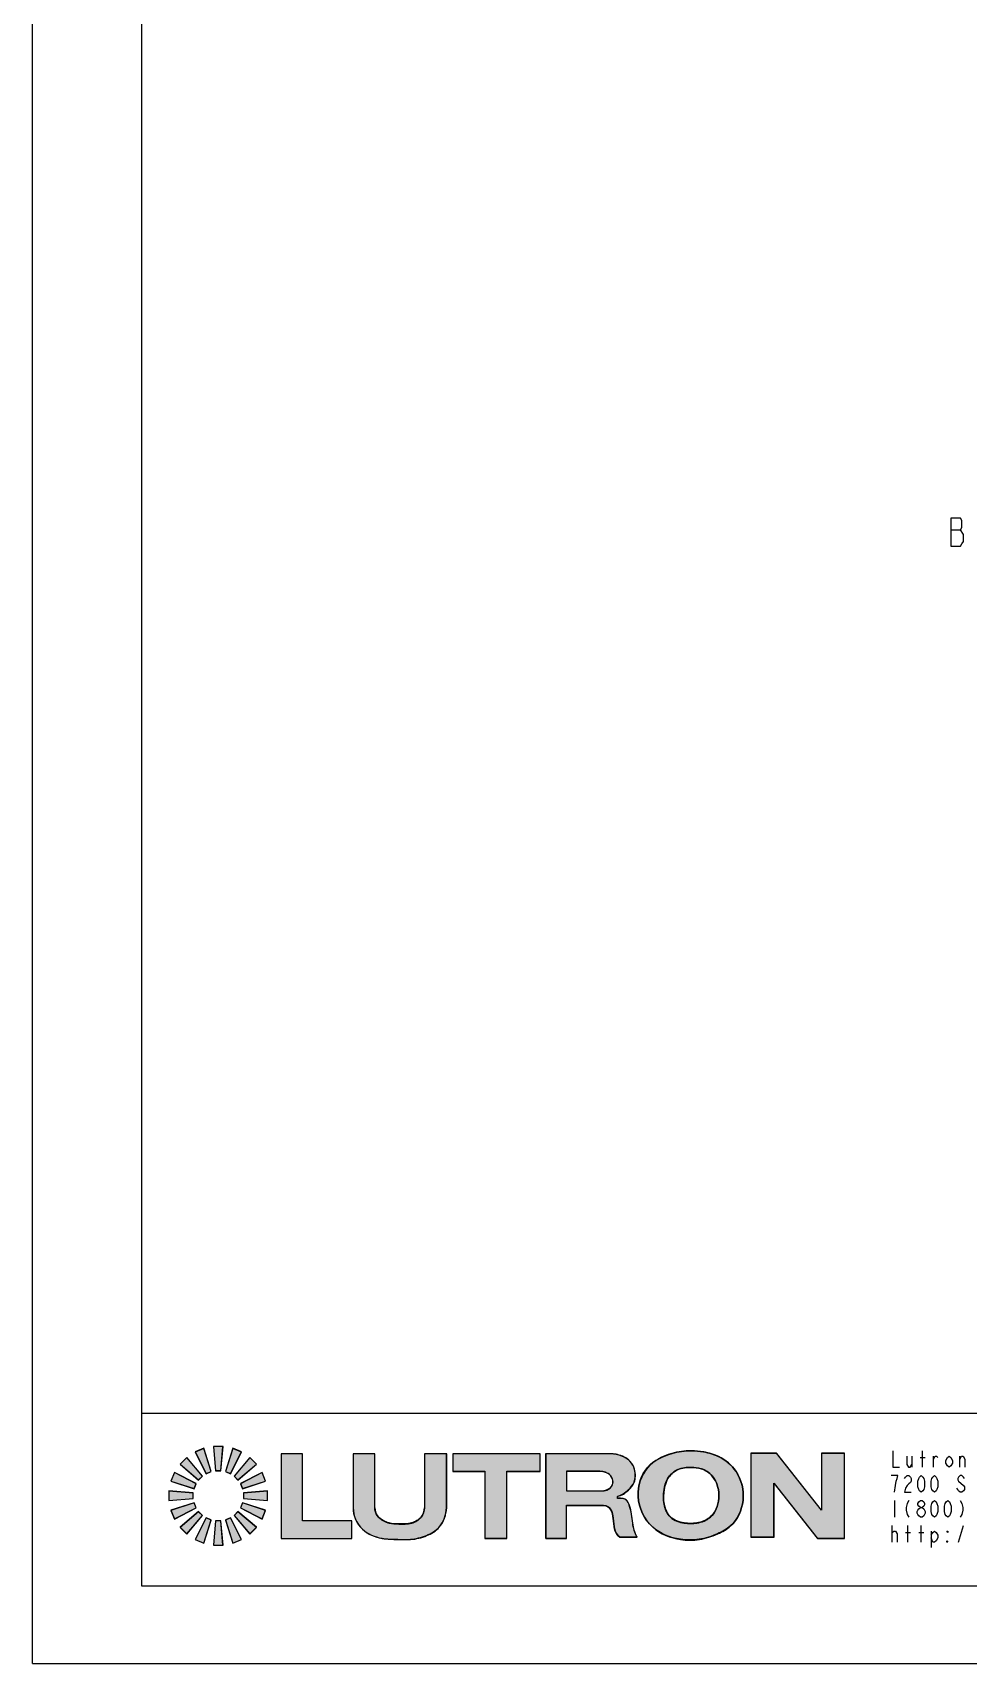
# Model space of a CAD drawing. Header units: inches. Extents: x 0 to 22, y 0 to 17.
# Drawn here: x 0 to 5.38, y 0 to 9.37 of the extents above; entities that cross this region are included whole.
import ezdxf

# ---------------------------------------------------------------- set-up
doc = ezdxf.new("R2010")
doc.units = ezdxf.units.IN
doc.header["$LTSCALE"] = 1.21
doc.header["$MEASUREMENT"] = 0
doc.layers.get('0').update_dxf_attribs({"linetype": 'CONTINUOUS'})

msp = doc.modelspace()

# ---------------------------------------------------------------- hatches: boundary and pattern name
h = msp.add_hatch(color=7)
h.paths.add_polyline_path([(0.954, 1.054), (0.9759, 1.0759), (0.8856, 1.1826), (0.8473, 1.1443)])
h.paths.add_polyline_path([(1.1797, 0.8722), (1.1578, 0.8503), (1.2481, 0.7435), (1.2864, 0.7818)])
h.paths.add_polyline_path([(0.8856, 0.7435), (0.9759, 0.8503), (0.954, 0.8722), (0.8473, 0.7818)])
h.paths.add_polyline_path([(1.1797, 1.054), (1.2864, 1.1443), (1.2481, 1.1826), (1.1578, 1.0759)])
h.paths.add_polyline_path([(0.9974, 1.0903), (1.026, 1.1021), (0.9834, 1.2353), (0.9333, 1.2145)])
h.paths.add_polyline_path([(1.1363, 0.8359), (1.1077, 0.824), (1.1503, 0.6909), (1.2003, 0.7116)])
h.paths.add_polyline_path([(0.8154, 0.8296), (0.9397, 0.8936), (0.9278, 0.9223), (0.7946, 0.8797)])
h.paths.add_polyline_path([(1.2059, 1.0039), (1.339, 1.0465), (1.3183, 1.0966), (1.194, 1.0325)])
h.paths.add_polyline_path([(0.9834, 0.6909), (1.026, 0.824), (0.9974, 0.8359), (0.9333, 0.7116)])
h.paths.add_polyline_path([(1.3183, 0.8296), (1.339, 0.8797), (1.2059, 0.9223), (1.194, 0.8936)])
h.paths.add_polyline_path([(0.8154, 1.0966), (0.7946, 1.0465), (0.9278, 1.0039), (0.9397, 1.0325)])
h.paths.add_polyline_path([(1.0514, 1.1071), (1.0823, 1.1071), (1.0939, 1.2465), (1.0397, 1.2465)])
h.paths.add_polyline_path([(1.0823, 0.819), (1.0514, 0.819), (1.0397, 0.6797), (1.0939, 0.6797)])
h.paths.add_polyline_path([(0.7834, 0.936), (0.9228, 0.9476), (0.9228, 0.9786), (0.7834, 0.9902)])
h.paths.add_polyline_path([(1.1363, 1.0903), (1.2003, 1.2145), (1.1503, 1.2353), (1.1077, 1.1021)])
h.paths.add_polyline_path([(1.2109, 0.9476), (1.3502, 0.936), (1.3502, 0.9902), (1.2109, 0.9786)])
h = msp.add_hatch(color=7)
h.paths.add_polyline_path([(0.9541, 1.0532), (0.976, 1.0751), (0.8857, 1.1818), (0.8474, 1.1435)])
h.paths.add_polyline_path([(1.1798, 0.8713), (1.1579, 0.8494), (1.2482, 0.7427), (1.2865, 0.781)])
h.paths.add_polyline_path([(0.8857, 0.7427), (0.976, 0.8494), (0.9541, 0.8713), (0.8474, 0.781)])
h.paths.add_polyline_path([(1.1798, 1.0532), (1.2865, 1.1435), (1.2482, 1.1818), (1.1579, 1.0751)])
h.paths.add_polyline_path([(0.9975, 1.0894), (1.0261, 1.1013), (0.9835, 1.2344), (0.9334, 1.2137)])
h.paths.add_polyline_path([(1.1364, 0.8351), (1.1078, 0.8232), (1.1503, 0.69), (1.2004, 0.7108)])
h.paths.add_polyline_path([(0.8155, 0.8287), (0.9398, 0.8928), (0.9279, 0.9214), (0.7947, 0.8788)])
h.paths.add_polyline_path([(1.206, 1.0031), (1.3391, 1.0456), (1.3184, 1.0957), (1.1941, 1.0317)])
h.paths.add_polyline_path([(0.9835, 0.69), (1.0261, 0.8232), (0.9975, 0.8351), (0.9334, 0.7108)])
h.paths.add_polyline_path([(1.3184, 0.8287), (1.3391, 0.8788), (1.206, 0.9214), (1.1941, 0.8928)])
h.paths.add_polyline_path([(0.8155, 1.0957), (0.7947, 1.0456), (0.9279, 1.0031), (0.9398, 1.0317)])
h.paths.add_polyline_path([(1.0514, 1.1063), (1.0824, 1.1063), (1.094, 1.2456), (1.0398, 1.2456)])
h.paths.add_polyline_path([(1.0824, 0.8182), (1.0514, 0.8182), (1.0398, 0.6788), (1.094, 0.6788)])
h.paths.add_polyline_path([(0.7835, 0.9351), (0.9229, 0.9467), (0.9229, 0.9777), (0.7835, 0.9893)])
h.paths.add_polyline_path([(1.1364, 1.0894), (1.2004, 1.2137), (1.1503, 1.2344), (1.1078, 1.1013)])
h.paths.add_polyline_path([(1.211, 0.9467), (1.3503, 0.9351), (1.3503, 0.9893), (1.211, 0.9777)])
h = msp.add_hatch(color=7)
h.paths.add_polyline_path([(4.5085, 0.7188), (4.6649, 0.7188), (4.6649, 1.2075), (4.5322, 1.2075), (4.5322, 0.8809), (4.2748, 1.2075), (4.126, 1.2075), (4.126, 0.726), (4.2592, 0.726), (4.2592, 1.0352)])
edge = h.paths.add_edge_path()
edge.add_spline(control_points=[(1.8419, 0.8949), (1.8399, 0.8489), (1.8801, 0.7614), (1.9962, 0.7135), (2.0923, 0.7137), (2.1788, 0.7094), (2.2623, 0.7297), (2.3532, 0.7825), (2.3759, 0.8555), (2.3785, 0.8949)], knot_values=[0, 0, 0, 0, 0.188111, 0.359458, 0.484066, 0.584571, 0.714437, 0.834186, 1, 1, 1, 1], degree=3, periodic=0)
edge.add_line((2.3785, 0.8949), (2.3785, 1.2038))
edge.add_line((2.3785, 1.2038), (2.2512, 1.2038))
edge.add_line((2.2512, 1.2038), (2.2512, 0.8949))
edge.add_spline(control_points=[(2.2512, 0.8949), (2.2504, 0.8758), (2.2368, 0.8346), (2.175, 0.799), (2.1099, 0.8015), (2.0538, 0.8022), (1.9967, 0.826), (1.9652, 0.861), (1.9665, 0.8949)], knot_values=[0, 0, 0, 0, 0.15202, 0.320142, 0.51822, 0.660899, 0.757095, 1, 1, 1, 1], degree=3, periodic=0)
edge.add_line((1.9665, 0.8949), (1.9665, 1.2038))
edge.add_line((1.9665, 1.2038), (1.8419, 1.2038))
edge.add_line((1.8419, 1.2038), (1.8419, 0.8949))
h.paths.add_polyline_path([(2.4146, 1.1034), (2.5982, 1.1034), (2.5982, 0.7188), (2.7247, 0.7188), (2.7247, 1.1034), (2.9161, 1.1034), (2.9161, 1.2038), (2.4146, 1.2038)])
edge = h.paths.add_edge_path()
edge.add_line((2.9476, 0.7188), (3.0668, 0.7188))
edge.add_line((3.0668, 0.7188), (3.0668, 0.9087))
edge.add_line((3.0668, 0.9087), (3.2797, 0.9087))
edge.add_spline(control_points=[(3.2797, 0.9087), (3.3209, 0.907), (3.3425, 0.8262), (3.338, 0.7523), (3.374, 0.726)], knot_values=[0, 0, 0, 0, 0.461097, 1, 1, 1, 1], degree=3, periodic=0)
edge.add_line((3.374, 0.726), (3.4731, 0.726))
edge.add_spline(control_points=[(3.4731, 0.726), (3.4578, 0.7502), (3.4449, 0.8136), (3.4398, 0.8847), (3.4112, 0.9483), (3.3855, 0.9492), (3.3601, 0.9488)], knot_values=[0, 0, 0, 0, 0.309273, 0.686569, 0.804595, 1, 1, 1, 1], degree=3, periodic=0)
edge.add_spline(control_points=[(3.3601, 0.9605), (3.3845, 0.9654), (3.4197, 0.9906), (3.4577, 1.0334), (3.4644, 1.0776), (3.4595, 1.1203), (3.4306, 1.1731), (3.3764, 1.1978), (3.3298, 1.2047), (3.3099, 1.2038), (3.3007, 1.2038)], knot_values=[0, 0, 0, 0, 0.183729, 0.323126, 0.41577, 0.510898, 0.645084, 0.849809, 0.930648, 1, 1, 1, 1], degree=3, periodic=0)
edge.add_line((3.3007, 1.2038), (2.9476, 1.2038))
edge.add_line((2.9476, 1.2038), (2.9476, 0.7188))
edge = h.paths.add_edge_path()
edge.add_line((3.0668, 0.9917), (3.2439, 0.9917))
edge.add_spline(control_points=[(3.2439, 0.9917), (3.2588, 0.9917), (3.297, 0.9891), (3.3361, 1.0206), (3.3342, 1.0638), (3.3028, 1.1021), (3.2649, 1.1034), (3.2439, 1.1034)], knot_values=[0, 0, 0, 0, 0.230109, 0.419054, 0.563256, 0.732365, 1, 1, 1, 1], degree=3, periodic=0)
edge.add_line((3.2439, 1.1034), (3.0668, 1.1034))
edge.add_line((3.0668, 1.1034), (3.0668, 0.9917))
edge = h.paths.add_edge_path()
edge.add_spline(control_points=[(3.7835, 1.2228), (3.7467, 1.223), (3.6566, 1.21), (3.5142, 1.1395), (3.4536, 0.9514), (3.5418, 0.7691), (3.6997, 0.7076), (3.8318, 0.7073), (3.9299, 0.7387), (4.0368, 0.7981), (4.1015, 0.9387), (4.062, 1.1013), (3.9568, 1.1898), (3.8618, 1.217), (3.8075, 1.2226), (3.7835, 1.2228)], knot_values=[0, 0, 0, 0, 0.06306, 0.155327, 0.255366, 0.367513, 0.466924, 0.528817, 0.591533, 0.641692, 0.734618, 0.832299, 0.906956, 0.958757, 1, 1, 1, 1], degree=3, periodic=0)
edge = h.paths.add_edge_path()
edge.add_spline(control_points=[(3.7835, 1.1265), (3.7579, 1.1266), (3.7042, 1.1225), (3.6437, 1.0678), (3.6245, 0.9922), (3.6218, 0.915), (3.6569, 0.8312), (3.7396, 0.803), (3.8202, 0.8024), (3.9117, 0.8375), (3.9562, 0.9534), (3.9269, 1.0697), (3.848, 1.1236), (3.803, 1.1264), (3.7835, 1.1265)], knot_values=[0, 0, 0, 0, 0.074304, 0.154386, 0.220079, 0.299568, 0.381617, 0.466113, 0.537445, 0.620684, 0.736064, 0.868297, 0.943341, 1, 1, 1, 1], degree=3, periodic=0)
h = msp.add_hatch(color=7)
h.paths.add_polyline_path([(4.5092, 0.7175), (4.6656, 0.7175), (4.6656, 1.2062), (4.5329, 1.2062), (4.5329, 0.8797), (4.2755, 1.2062), (4.1267, 1.2062), (4.1267, 0.7247), (4.2599, 0.7247), (4.2599, 1.0339)])
edge = h.paths.add_edge_path()
edge.add_spline(control_points=[(1.8426, 0.8936), (1.8406, 0.8477), (1.8807, 0.7602), (1.9969, 0.7123), (2.0929, 0.7125), (2.1795, 0.7082), (2.263, 0.7284), (2.3539, 0.7812), (2.3766, 0.8543), (2.3792, 0.8936)], knot_values=[0, 0, 0, 0, 0.188111, 0.359458, 0.484066, 0.584571, 0.714437, 0.834186, 1, 1, 1, 1], degree=3, periodic=0)
edge.add_line((2.3792, 0.8936), (2.3792, 1.2026))
edge.add_line((2.3792, 1.2026), (2.2519, 1.2026))
edge.add_line((2.2519, 1.2026), (2.2519, 0.8936))
edge.add_spline(control_points=[(2.2519, 0.8936), (2.2511, 0.8745), (2.2375, 0.8334), (2.1757, 0.7978), (2.1105, 0.8003), (2.0545, 0.801), (1.9974, 0.8248), (1.9658, 0.8597), (1.9672, 0.8936)], knot_values=[0, 0, 0, 0, 0.15202, 0.320142, 0.51822, 0.660899, 0.757095, 1, 1, 1, 1], degree=3, periodic=0)
edge.add_line((1.9672, 0.8936), (1.9672, 1.2026))
edge.add_line((1.9672, 1.2026), (1.8426, 1.2026))
edge.add_line((1.8426, 1.2026), (1.8426, 0.8936))
h.paths.add_polyline_path([(2.4152, 1.1021), (2.5988, 1.1021), (2.5988, 0.7175), (2.7253, 0.7175), (2.7253, 1.1021), (2.9168, 1.1021), (2.9168, 1.2026), (2.4152, 1.2026)])
edge = h.paths.add_edge_path()
edge.add_line((2.9482, 0.7175), (3.0675, 0.7175))
edge.add_line((3.0675, 0.7175), (3.0675, 0.9074))
edge.add_line((3.0675, 0.9074), (3.2803, 0.9074))
edge.add_spline(control_points=[(3.2803, 0.9074), (3.3215, 0.9057), (3.3431, 0.8249), (3.3387, 0.751), (3.3746, 0.7247)], knot_values=[0, 0, 0, 0, 0.461097, 1, 1, 1, 1], degree=3, periodic=0)
edge.add_line((3.3746, 0.7247), (3.4737, 0.7247))
edge.add_spline(control_points=[(3.4737, 0.7247), (3.4585, 0.749), (3.4456, 0.8124), (3.4405, 0.8834), (3.4118, 0.9471), (3.3861, 0.9479), (3.3607, 0.9476)], knot_values=[0, 0, 0, 0, 0.309273, 0.686569, 0.804595, 1, 1, 1, 1], degree=3, periodic=0)
edge.add_spline(control_points=[(3.3607, 0.9592), (3.3852, 0.9642), (3.4203, 0.9893), (3.4583, 1.0322), (3.4651, 1.0763), (3.4601, 1.119), (3.4313, 1.1719), (3.377, 1.1966), (3.3305, 1.2035), (3.3106, 1.2026), (3.3013, 1.2026)], knot_values=[0, 0, 0, 0, 0.183729, 0.323126, 0.41577, 0.510898, 0.645084, 0.849809, 0.930648, 1, 1, 1, 1], degree=3, periodic=0)
edge.add_line((3.3013, 1.2026), (2.9482, 1.2026))
edge.add_line((2.9482, 1.2026), (2.9482, 0.7175))
edge = h.paths.add_edge_path()
edge.add_line((3.0675, 0.9905), (3.2446, 0.9905))
edge.add_spline(control_points=[(3.2446, 0.9905), (3.2594, 0.9905), (3.2977, 0.9878), (3.3368, 1.0193), (3.3349, 1.0626), (3.3034, 1.1009), (3.2656, 1.1021), (3.2446, 1.1021)], knot_values=[0, 0, 0, 0, 0.230109, 0.419054, 0.563256, 0.732365, 1, 1, 1, 1], degree=3, periodic=0)
edge.add_line((3.2446, 1.1021), (3.0675, 1.1021))
edge.add_line((3.0675, 1.1021), (3.0675, 0.9905))
edge = h.paths.add_edge_path()
edge.add_spline(control_points=[(3.7841, 1.2215), (3.7474, 1.2217), (3.6573, 1.2087), (3.5148, 1.1382), (3.4543, 0.9502), (3.5424, 0.7679), (3.7004, 0.7064), (3.8325, 0.706), (3.9306, 0.7375), (4.0374, 0.7968), (4.1022, 0.9374), (4.0627, 1.1001), (3.9575, 1.1886), (3.8624, 1.2158), (3.8081, 1.2214), (3.7841, 1.2215)], knot_values=[0, 0, 0, 0, 0.06306, 0.155327, 0.255366, 0.367513, 0.466924, 0.528817, 0.591533, 0.641692, 0.734618, 0.832299, 0.906956, 0.958757, 1, 1, 1, 1], degree=3, periodic=0)
edge = h.paths.add_edge_path()
edge.add_spline(control_points=[(3.7841, 1.1253), (3.7585, 1.1253), (3.7048, 1.1212), (3.6444, 1.0665), (3.6252, 0.9909), (3.6225, 0.9137), (3.6576, 0.8299), (3.7402, 0.8018), (3.8209, 0.8011), (3.9124, 0.8363), (3.9568, 0.9521), (3.9275, 1.0685), (3.8486, 1.1223), (3.8036, 1.1252), (3.7841, 1.1253)], knot_values=[0, 0, 0, 0, 0.074304, 0.154386, 0.220079, 0.299568, 0.381617, 0.466113, 0.537445, 0.620684, 0.736064, 0.868297, 0.943341, 1, 1, 1, 1], degree=3, periodic=0)
h = msp.add_hatch(color=7)
edge = h.paths.add_edge_path()
edge.add_line((1.4275, 0.7175), (1.8347, 0.7175))
edge.add_line((1.8347, 0.7175), (1.8347, 0.819))
edge.add_line((1.8347, 0.819), (1.5516, 0.819))
edge.add_line((1.5516, 0.819), (1.5516, 1.2026))
edge.add_line((1.5516, 1.2026), (1.4275, 1.2026))
edge.add_line((1.4275, 1.2026), (1.4275, 0.7175))

# ---------------------------------------------------------------- linework, layer by layer
at = {"color": 7}
for p, q in [((0, 0), (0, 17)), ((0.6285, 0.4428), (0.6285, 16.4744)), ((0.6285, 1.4366), (21.2161, 1.4366)), ((0.9834, 1.2353), (0.9333, 1.2145)), ((0.9834, 1.2353), (0.9333, 1.2145)), ((0.9835, 1.2344), (0.9334, 1.2137)), ((1.026, 1.1021), (0.9834, 1.2353)), ((1.026, 1.1021), (0.9834, 1.2353)), ((1.0261, 1.1013), (0.9835, 1.2344)), ((1.0397, 1.2465), (1.0514, 1.1071)), ((1.0939, 1.2465), (1.0397, 1.2465)), ((1.0397, 1.2465), (1.0514, 1.1071)), ((1.0939, 1.2465), (1.0397, 1.2465)), ((1.0398, 1.2456), (1.0514, 1.1063)), ((1.094, 1.2456), (1.0398, 1.2456)), ((1.0823, 1.1071), (1.0939, 1.2465)), ((1.0823, 1.1071), (1.0939, 1.2465)), ((1.0824, 1.1063), (1.094, 1.2456)), ((1.1503, 1.2353), (1.1077, 1.1021)), ((1.1503, 1.2353), (1.1077, 1.1021)), ((1.1503, 1.2344), (1.1078, 1.1013)), ((1.2003, 1.2145), (1.1503, 1.2353)), ((1.2003, 1.2145), (1.1503, 1.2353)), ((1.2004, 1.2137), (1.1503, 1.2344)), ((5.1137, 1.126), (5.1137, 1.2215)), ((0.8856, 1.1826), (0.8473, 1.1443)), ((0.8856, 1.1826), (0.8473, 1.1443)), ((0.8473, 1.1443), (0.954, 1.054)), ((0.8473, 1.1443), (0.954, 1.054)), ((0.8857, 1.1818), (0.8474, 1.1435)), ((0.8474, 1.1435), (0.9541, 1.0532)), ((0.9759, 1.0759), (0.8856, 1.1826)), ((0.9759, 1.0759), (0.8856, 1.1826)), ((0.976, 1.0751), (0.8857, 1.1818)), ((0.9333, 1.2145), (0.9974, 1.0903)), ((0.9333, 1.2145), (0.9974, 1.0903)), ((0.9334, 1.2137), (0.9975, 1.0894)), ((1.1363, 1.0903), (1.2003, 1.2145)), ((1.1363, 1.0903), (1.2003, 1.2145)), ((1.1364, 1.0894), (1.2004, 1.2137)), ((1.2481, 1.1826), (1.1578, 1.0759)), ((1.2481, 1.1826), (1.1578, 1.0759)), ((1.2482, 1.1818), (1.1579, 1.0751)), ((1.1797, 1.054), (1.2864, 1.1443)), ((1.1797, 1.054), (1.2864, 1.1443)), ((1.1798, 1.0532), (1.2865, 1.1435)), ((1.2864, 1.1443), (1.2481, 1.1826)), ((1.2864, 1.1443), (1.2481, 1.1826)), ((1.2865, 1.1435), (1.2482, 1.1818)), ((1.4275, 1.2026), (1.4275, 0.7175)), ((1.5516, 1.2026), (1.4275, 1.2026)), ((1.4275, 1.2026), (1.4275, 0.7175)), ((1.5516, 1.2026), (1.4275, 1.2026)), ((1.5516, 0.819), (1.5516, 1.2026)), ((1.5516, 0.819), (1.5516, 1.2026)), ((1.8419, 1.2038), (1.8419, 0.8949)), ((1.9665, 1.2038), (1.8419, 1.2038)), ((1.8426, 1.2026), (1.8426, 0.8936)), ((1.9672, 1.2026), (1.8426, 1.2026)), ((1.8426, 1.2026), (1.8426, 0.8936)), ((1.9672, 1.2026), (1.8426, 1.2026)), ((1.9665, 0.8949), (1.9665, 1.2038)), ((1.9672, 0.8936), (1.9672, 1.2026)), ((1.9672, 0.8936), (1.9672, 1.2026)), ((2.2512, 1.2038), (2.2512, 0.8949)), ((2.3785, 1.2038), (2.2512, 1.2038)), ((2.2519, 1.2026), (2.2519, 0.8936)), ((2.3792, 1.2026), (2.2519, 1.2026)), ((2.2519, 1.2026), (2.2519, 0.8936)), ((2.3792, 1.2026), (2.2519, 1.2026)), ((2.3785, 0.8949), (2.3785, 1.2038)), ((2.3792, 0.8936), (2.3792, 1.2026)), ((2.3792, 0.8936), (2.3792, 1.2026)), ((2.4146, 1.2038), (2.4146, 1.1034)), ((2.9161, 1.2038), (2.4146, 1.2038)), ((2.4152, 1.2026), (2.4152, 1.1021)), ((2.9168, 1.2026), (2.4152, 1.2026)), ((2.4152, 1.2026), (2.4152, 1.1021)), ((2.9168, 1.2026), (2.4152, 1.2026)), ((2.9161, 1.1034), (2.9161, 1.2038)), ((2.9168, 1.1021), (2.9168, 1.2026)), ((2.9168, 1.1021), (2.9168, 1.2026)), ((2.9476, 1.2038), (2.9476, 0.7188)), ((3.3007, 1.2038), (2.9476, 1.2038)), ((2.9482, 1.2026), (2.9482, 0.7175)), ((3.3013, 1.2026), (2.9482, 1.2026)), ((2.9482, 1.2026), (2.9482, 0.7175)), ((3.3013, 1.2026), (2.9482, 1.2026)), ((4.126, 1.2075), (4.126, 0.726)), ((4.2748, 1.2075), (4.126, 1.2075)), ((4.1267, 1.2062), (4.1267, 0.7247)), ((4.2755, 1.2062), (4.1267, 1.2062)), ((4.1267, 1.2062), (4.1267, 0.7247)), ((4.2755, 1.2062), (4.1267, 1.2062)), ((4.5322, 0.8809), (4.2748, 1.2075)), ((4.5329, 0.8797), (4.2755, 1.2062)), ((4.5329, 0.8797), (4.2755, 1.2062)), ((4.6649, 1.2075), (4.5322, 1.2075)), ((4.5322, 1.2075), (4.5322, 0.8809)), ((4.6656, 1.2062), (4.5329, 1.2062)), ((4.5329, 1.2062), (4.5329, 0.8797)), ((4.6656, 1.2062), (4.5329, 1.2062)), ((4.5329, 1.2062), (4.5329, 0.8797)), ((4.6649, 0.7188), (4.6649, 1.2075)), ((4.6656, 0.7175), (4.6656, 1.2062)), ((4.6656, 0.7175), (4.6656, 1.2062)), ((5.0516, 1.1896), (5.0516, 1.126)), ((5.0993, 1.1817), (5.128, 1.1817)), ((5.1757, 1.126), (5.1757, 1.1896)), ((5.3284, 1.126), (5.3284, 1.1896)), ((0.8154, 1.0966), (0.7946, 1.0465)), ((0.8154, 1.0966), (0.7946, 1.0465)), ((0.7946, 1.0465), (0.9278, 1.0039)), ((0.7946, 1.0465), (0.9278, 1.0039)), ((0.8155, 1.0957), (0.7947, 1.0456)), ((0.7947, 1.0456), (0.9279, 1.0031)), ((0.9397, 1.0325), (0.8154, 1.0966)), ((0.9397, 1.0325), (0.8154, 1.0966)), ((0.9398, 1.0317), (0.8155, 1.0957)), ((0.9278, 1.0039), (0.9397, 1.0325)), ((0.9278, 1.0039), (0.9397, 1.0325)), ((0.9279, 1.0031), (0.9398, 1.0317)), ((0.954, 1.054), (0.9759, 1.0759)), ((0.954, 1.054), (0.9759, 1.0759)), ((0.9541, 1.0532), (0.976, 1.0751)), ((0.9974, 1.0903), (1.026, 1.1021)), ((0.9974, 1.0903), (1.026, 1.1021)), ((0.9975, 1.0894), (1.0261, 1.1013)), ((1.0514, 1.1071), (1.0823, 1.1071)), ((1.0514, 1.1071), (1.0823, 1.1071)), ((1.0514, 1.1063), (1.0824, 1.1063)), ((1.1077, 1.1021), (1.1363, 1.0903)), ((1.1077, 1.1021), (1.1363, 1.0903)), ((1.1078, 1.1013), (1.1364, 1.0894)), ((1.1578, 1.0759), (1.1797, 1.054)), ((1.1578, 1.0759), (1.1797, 1.054)), ((1.1579, 1.0751), (1.1798, 1.0532)), ((1.3183, 1.0966), (1.194, 1.0325)), ((1.3183, 1.0966), (1.194, 1.0325)), ((1.194, 1.0325), (1.2059, 1.0039)), ((1.194, 1.0325), (1.2059, 1.0039)), ((1.3184, 1.0957), (1.1941, 1.0317)), ((1.1941, 1.0317), (1.206, 1.0031)), ((1.2059, 1.0039), (1.339, 1.0465)), ((1.2059, 1.0039), (1.339, 1.0465)), ((1.206, 1.0031), (1.3391, 1.0456)), ((1.339, 1.0465), (1.3183, 1.0966)), ((1.339, 1.0465), (1.3183, 1.0966)), ((1.3391, 1.0456), (1.3184, 1.0957)), ((2.4146, 1.1034), (2.5982, 1.1034)), ((2.4152, 1.1021), (2.5988, 1.1021)), ((2.4152, 1.1021), (2.5988, 1.1021)), ((2.5982, 1.1034), (2.5982, 0.7188)), ((2.5988, 1.1021), (2.5988, 0.7175)), ((2.5988, 1.1021), (2.5988, 0.7175)), ((2.7247, 0.7188), (2.7247, 1.1034)), ((2.7247, 1.1034), (2.9161, 1.1034)), ((2.7253, 0.7175), (2.7253, 1.1021)), ((2.7253, 1.1021), (2.9168, 1.1021)), ((2.7253, 0.7175), (2.7253, 1.1021)), ((2.7253, 1.1021), (2.9168, 1.1021)), ((3.0668, 1.1034), (3.0668, 0.9917)), ((3.2439, 1.1034), (3.0668, 1.1034)), ((3.0675, 1.1021), (3.0675, 0.9905)), ((3.2446, 1.1021), (3.0675, 1.1021)), ((3.2446, 1.1021), (3.0675, 1.1021)), ((4.2592, 1.0352), (4.5085, 0.7188)), ((4.2592, 0.726), (4.2592, 1.0352)), ((4.2599, 1.0339), (4.5092, 0.7175)), ((4.2599, 0.7247), (4.2599, 1.0339)), ((4.2599, 1.0339), (4.5092, 0.7175)), ((4.2599, 0.7247), (4.2599, 1.0339)), ((0.7834, 0.9902), (0.7834, 0.936)), ((0.9228, 0.9786), (0.7834, 0.9902)), ((0.7834, 0.9902), (0.7834, 0.936)), ((0.9228, 0.9786), (0.7834, 0.9902)), ((0.7834, 0.936), (0.9228, 0.9476)), ((0.7834, 0.936), (0.9228, 0.9476)), ((0.7835, 0.9893), (0.7835, 0.9351)), ((0.9229, 0.9777), (0.7835, 0.9893)), ((0.7835, 0.9351), (0.9229, 0.9467)), ((0.9228, 0.9476), (0.9228, 0.9786)), ((0.9228, 0.9476), (0.9228, 0.9786)), ((0.9229, 0.9467), (0.9229, 0.9777)), ((1.3502, 0.9902), (1.2109, 0.9786)), ((1.3502, 0.9902), (1.2109, 0.9786)), ((1.2109, 0.9786), (1.2109, 0.9476)), ((1.2109, 0.9786), (1.2109, 0.9476)), ((1.2109, 0.9476), (1.3502, 0.936)), ((1.2109, 0.9476), (1.3502, 0.936)), ((1.3503, 0.9893), (1.211, 0.9777)), ((1.211, 0.9777), (1.211, 0.9467)), ((1.211, 0.9467), (1.3503, 0.9351)), ((1.3502, 0.936), (1.3502, 0.9902)), ((1.3502, 0.936), (1.3502, 0.9902)), ((1.3503, 0.9351), (1.3503, 0.9893)), ((3.0668, 0.9917), (3.2439, 0.9917)), ((3.0675, 0.9905), (3.2446, 0.9905)), ((3.0675, 0.9905), (3.2446, 0.9905)), ((3.3607, 0.9476), (3.3607, 0.9592)), ((0.9278, 0.9223), (0.7946, 0.8797)), ((0.9278, 0.9223), (0.7946, 0.8797)), ((0.7946, 0.8797), (0.8154, 0.8296)), ((0.7946, 0.8797), (0.8154, 0.8296)), ((0.9279, 0.9214), (0.7947, 0.8788)), ((0.7947, 0.8788), (0.8155, 0.8287)), ((0.8154, 0.8296), (0.9397, 0.8936)), ((0.8154, 0.8296), (0.9397, 0.8936)), ((0.8155, 0.8287), (0.9398, 0.8928)), ((0.954, 0.8722), (0.8473, 0.7818)), ((0.954, 0.8722), (0.8473, 0.7818)), ((0.9541, 0.8713), (0.8474, 0.781)), ((0.8856, 0.7435), (0.9759, 0.8503)), ((0.8856, 0.7435), (0.9759, 0.8503)), ((0.8857, 0.7427), (0.976, 0.8494)), ((0.9397, 0.8936), (0.9278, 0.9223)), ((0.9397, 0.8936), (0.9278, 0.9223)), ((0.9398, 0.8928), (0.9279, 0.9214)), ((0.9759, 0.8503), (0.954, 0.8722)), ((0.9759, 0.8503), (0.954, 0.8722)), ((0.976, 0.8494), (0.9541, 0.8713)), ((1.1797, 0.8722), (1.1578, 0.8503)), ((1.1797, 0.8722), (1.1578, 0.8503)), ((1.1578, 0.8503), (1.2481, 0.7435)), ((1.1578, 0.8503), (1.2481, 0.7435)), ((1.1798, 0.8713), (1.1579, 0.8494)), ((1.1579, 0.8494), (1.2482, 0.7427)), ((1.2864, 0.7818), (1.1797, 0.8722)), ((1.2864, 0.7818), (1.1797, 0.8722)), ((1.2865, 0.781), (1.1798, 0.8713)), ((1.2059, 0.9223), (1.194, 0.8936)), ((1.2059, 0.9223), (1.194, 0.8936)), ((1.194, 0.8936), (1.3183, 0.8296)), ((1.194, 0.8936), (1.3183, 0.8296)), ((1.206, 0.9214), (1.1941, 0.8928)), ((1.1941, 0.8928), (1.3184, 0.8287)), ((1.339, 0.8797), (1.2059, 0.9223)), ((1.339, 0.8797), (1.2059, 0.9223)), ((1.3391, 0.8788), (1.206, 0.9214)), ((1.3183, 0.8296), (1.339, 0.8797)), ((1.3183, 0.8296), (1.339, 0.8797)), ((1.3184, 0.8287), (1.3391, 0.8788)), ((3.0668, 0.7188), (3.0668, 0.9087)), ((3.0668, 0.9087), (3.2797, 0.9087)), ((3.0675, 0.7175), (3.0675, 0.9074)), ((3.0675, 0.9074), (3.2803, 0.9074)), ((3.0675, 0.7175), (3.0675, 0.9074)), ((3.0675, 0.9074), (3.2803, 0.9074)), ((4.9528, 0.9351), (4.9528, 0.8397)), ((0.8473, 0.7818), (0.8856, 0.7435)), ((0.8473, 0.7818), (0.8856, 0.7435)), ((0.8474, 0.781), (0.8857, 0.7427)), ((0.9974, 0.8359), (0.9333, 0.7116)), ((0.9974, 0.8359), (0.9333, 0.7116)), ((0.9975, 0.8351), (0.9334, 0.7108)), ((0.9834, 0.6909), (1.026, 0.824)), ((0.9834, 0.6909), (1.026, 0.824)), ((0.9835, 0.69), (1.0261, 0.8232)), ((1.026, 0.824), (0.9974, 0.8359)), ((1.026, 0.824), (0.9974, 0.8359)), ((1.0261, 0.8232), (0.9975, 0.8351)), ((1.0514, 0.819), (1.0397, 0.6797)), ((1.0514, 0.819), (1.0397, 0.6797)), ((1.0514, 0.8182), (1.0398, 0.6788)), ((1.0823, 0.819), (1.0514, 0.819)), ((1.0823, 0.819), (1.0514, 0.819)), ((1.0824, 0.8182), (1.0514, 0.8182)), ((1.0939, 0.6797), (1.0823, 0.819)), ((1.0939, 0.6797), (1.0823, 0.819)), ((1.094, 0.6788), (1.0824, 0.8182)), ((1.1363, 0.8359), (1.1077, 0.824)), ((1.1363, 0.8359), (1.1077, 0.824)), ((1.1077, 0.824), (1.1503, 0.6909)), ((1.1077, 0.824), (1.1503, 0.6909)), ((1.1364, 0.8351), (1.1078, 0.8232)), ((1.1078, 0.8232), (1.1503, 0.69)), ((1.2003, 0.7116), (1.1363, 0.8359)), ((1.2003, 0.7116), (1.1363, 0.8359)), ((1.2004, 0.7108), (1.1364, 0.8351)), ((1.2481, 0.7435), (1.2864, 0.7818)), ((1.2481, 0.7435), (1.2864, 0.7818)), ((1.2482, 0.7427), (1.2865, 0.781)), ((1.8347, 0.819), (1.5516, 0.819)), ((1.8347, 0.819), (1.5516, 0.819)), ((1.8347, 0.7175), (1.8347, 0.819)), ((1.8347, 0.7175), (1.8347, 0.819)), ((4.9384, 0.6966), (4.9384, 0.792)), ((4.9384, 0.7522), (4.948, 0.7602)), ((5.0148, 0.7522), (5.0434, 0.7522)), ((5.0291, 0.6966), (5.0291, 0.792)), ((5.0911, 0.7522), (5.1198, 0.7522)), ((5.1055, 0.6966), (5.1055, 0.792)), ((5.1627, 0.7602), (5.1627, 0.6648)), ((5.3202, 0.6966), (5.3488, 0.792)), ((0.9333, 0.7116), (0.9834, 0.6909)), ((0.9333, 0.7116), (0.9834, 0.6909)), ((0.9334, 0.7108), (0.9835, 0.69)), ((1.0397, 0.6797), (1.0939, 0.6797)), ((1.0397, 0.6797), (1.0939, 0.6797)), ((1.0398, 0.6788), (1.094, 0.6788)), ((1.1503, 0.6909), (1.2003, 0.7116)), ((1.1503, 0.6909), (1.2003, 0.7116)), ((1.1503, 0.69), (1.2004, 0.7108)), ((1.4275, 0.7175), (1.8347, 0.7175)), ((1.4275, 0.7175), (1.8347, 0.7175)), ((2.5982, 0.7188), (2.7247, 0.7188)), ((2.5988, 0.7175), (2.7253, 0.7175)), ((2.5988, 0.7175), (2.7253, 0.7175)), ((2.9476, 0.7188), (3.0668, 0.7188)), ((2.9482, 0.7175), (3.0675, 0.7175)), ((2.9482, 0.7175), (3.0675, 0.7175)), ((3.374, 0.726), (3.4731, 0.726)), ((3.3746, 0.7247), (3.4737, 0.7247)), ((3.3746, 0.7247), (3.4737, 0.7247)), ((4.126, 0.726), (4.2592, 0.726)), ((4.1267, 0.7247), (4.2599, 0.7247)), ((4.1267, 0.7247), (4.2599, 0.7247)), ((4.5085, 0.7188), (4.6649, 0.7188)), ((4.5092, 0.7175), (4.6656, 0.7175)), ((4.5092, 0.7175), (4.6656, 0.7175)), ((21.2161, 0.4428), (0.6285, 0.4428)), ((0, 0), (22, 0))]:
    msp.add_line(p, q, dxfattribs=at)
at = {"color": 1}
msp.add_line((5.2759, 6.5102), (5.3319, 6.5102), dxfattribs=at)
for points in [[(5.2759, 6.5769), (5.2759, 6.4169), (5.3319, 6.4169), (5.3399, 6.4302), (5.3479, 6.4435), (5.3479, 6.4835)], [(5.3479, 6.4835), (5.3319, 6.5102), (5.3399, 6.5235), (5.3399, 6.5635), (5.3319, 6.5769), (5.2759, 6.5769)]]:
    msp.add_lwpolyline(points, dxfattribs=at)
at = {"color": 7}
for points in [[(4.9419, 1.2215), (4.9419, 1.126), (4.9801, 1.126)], [(5.023, 1.1896), (5.023, 1.1419), (5.0325, 1.126), (5.0421, 1.126), (5.0516, 1.1419)], [(5.1757, 1.1737), (5.1852, 1.1896), (5.1948, 1.1896), (5.1996, 1.1817)], [(5.2854, 1.1499), (5.2759, 1.134), (5.2664, 1.126), (5.2568, 1.134), (5.2473, 1.1499), (5.2473, 1.1658), (5.2568, 1.1817), (5.2664, 1.1896), (5.2759, 1.1817), (5.2854, 1.1658), (5.2854, 1.1499)], [(5.3284, 1.1737), (5.3379, 1.1896), (5.3475, 1.1896), (5.357, 1.1737), (5.357, 1.126)], [(4.9528, 0.9829), (4.9575, 1.0226), (4.9623, 1.0465), (4.9671, 1.0624), (4.9718, 1.0783), (4.9337, 1.0783)], [(5.01, 1.0624), (5.0148, 1.0703), (5.0243, 1.0783), (5.0339, 1.0783), (5.0434, 1.0703), (5.0482, 1.0624), (5.0482, 1.0465), (5.0434, 1.0385), (5.0339, 1.0306), (5.0243, 1.0226), (5.0148, 1.0067), (5.01, 0.9829), (5.0482, 0.9829)], [(5.1055, 0.9829), (5.0959, 0.9908), (5.0911, 0.9988), (5.0864, 1.0147), (5.0864, 1.0465), (5.0911, 1.0624), (5.0959, 1.0703), (5.1055, 1.0783), (5.115, 1.0703), (5.1198, 1.0624), (5.1245, 1.0465), (5.1245, 1.0147), (5.1198, 0.9988), (5.115, 0.9908), (5.1055, 0.9829)], [(5.1818, 0.9829), (5.1723, 0.9908), (5.1675, 0.9988), (5.1627, 1.0147), (5.1627, 1.0465), (5.1675, 1.0624), (5.1723, 1.0703), (5.1818, 1.0783), (5.1913, 1.0703), (5.1961, 1.0624), (5.2009, 1.0465), (5.2009, 1.0147), (5.1961, 0.9988), (5.1913, 0.9908), (5.1818, 0.9829)], [(5.3202, 1.0465), (5.3488, 1.0226), (5.3536, 1.0147), (5.3536, 0.9988), (5.3488, 0.9908), (5.3393, 0.9829), (5.3297, 0.9829), (5.3202, 0.9908), (5.3154, 0.9988), (5.3106, 1.0067)], [(5.3536, 1.0624), (5.3488, 1.0703), (5.3393, 1.0783), (5.3297, 1.0783), (5.3202, 1.0703), (5.3154, 1.0624), (5.3154, 1.0544), (5.3202, 1.0465)], [(5.0339, 0.9351), (5.0243, 0.9192), (5.0196, 0.8954), (5.0196, 0.8795), (5.0243, 0.8556), (5.0339, 0.8397)], [(5.1007, 0.8397), (5.0911, 0.8477), (5.0864, 0.8556), (5.0816, 0.8636), (5.0816, 0.8715), (5.0864, 0.8795), (5.0911, 0.8874), (5.1007, 0.8954), (5.1102, 0.8954), (5.1198, 0.8874), (5.1245, 0.8795), (5.1293, 0.8715), (5.1293, 0.8636), (5.1245, 0.8556), (5.1198, 0.8477), (5.1102, 0.8397), (5.1007, 0.8397)], [(5.1007, 0.8954), (5.0911, 0.9033), (5.0864, 0.9113), (5.0864, 0.9192), (5.0911, 0.9272), (5.1007, 0.9351), (5.1102, 0.9351), (5.1198, 0.9272), (5.1245, 0.9192), (5.1245, 0.9113), (5.1198, 0.9033), (5.1102, 0.8954)], [(5.1818, 0.8397), (5.1723, 0.8477), (5.1675, 0.8556), (5.1627, 0.8715), (5.1627, 0.9033), (5.1675, 0.9192), (5.1723, 0.9272), (5.1818, 0.9351), (5.1913, 0.9272), (5.1961, 0.9192), (5.2009, 0.9033), (5.2009, 0.8715), (5.1961, 0.8556), (5.1913, 0.8477), (5.1818, 0.8397)], [(5.2581, 0.8397), (5.2486, 0.8477), (5.2438, 0.8556), (5.2391, 0.8715), (5.2391, 0.9033), (5.2438, 0.9192), (5.2486, 0.9272), (5.2581, 0.9351), (5.2677, 0.9272), (5.2725, 0.9192), (5.2772, 0.9033), (5.2772, 0.8715), (5.2725, 0.8556), (5.2677, 0.8477), (5.2581, 0.8397)], [(5.3297, 0.9351), (5.3393, 0.9192), (5.344, 0.8954), (5.344, 0.8795), (5.3393, 0.8556), (5.3297, 0.8397)], [(4.948, 0.7602), (4.9575, 0.7602), (4.9671, 0.7443), (4.9671, 0.6966)], [(5.1627, 0.7363), (5.1723, 0.7522), (5.1818, 0.7602), (5.1913, 0.7522), (5.2009, 0.7363), (5.2009, 0.7204), (5.1913, 0.7045), (5.1818, 0.6966), (5.1723, 0.6966), (5.1627, 0.7204)], [(5.2581, 0.7602), (5.2581, 0.7522), (5.2534, 0.7602), (5.2581, 0.7602)], [(5.2581, 0.6966), (5.2534, 0.6966), (5.2534, 0.7045), (5.2581, 0.6966)]]:
    msp.add_lwpolyline(points, dxfattribs=at)
for points, knots in [([(3.7835, 1.2228), (3.7467, 1.223), (3.6566, 1.21), (3.5142, 1.1395), (3.4536, 0.9514), (3.5418, 0.7691), (3.6997, 0.7076), (3.8318, 0.7073), (3.9299, 0.7387), (4.0368, 0.7981), (4.1015, 0.9387), (4.062, 1.1013), (3.9568, 1.1898), (3.8618, 1.217), (3.8075, 1.2226), (3.7835, 1.2228)], [0, 0, 0, 0, 0.06306, 0.155327, 0.255366, 0.367513, 0.466924, 0.528817, 0.591533, 0.641692, 0.734618, 0.832299, 0.906956, 0.958757, 1, 1, 1, 1]), ([(3.7841, 1.2215), (3.7474, 1.2217), (3.6573, 1.2087), (3.5148, 1.1382), (3.4543, 0.9502), (3.5424, 0.7679), (3.7004, 0.7064), (3.8325, 0.706), (3.9306, 0.7375), (4.0374, 0.7968), (4.1022, 0.9374), (4.0627, 1.1001), (3.9575, 1.1886), (3.8624, 1.2158), (3.8081, 1.2214), (3.7841, 1.2215)], [0, 0, 0, 0, 0.06306, 0.155327, 0.255366, 0.367513, 0.466924, 0.528817, 0.591533, 0.641692, 0.734618, 0.832299, 0.906956, 0.958757, 1, 1, 1, 1]), ([(3.7841, 1.2215), (3.8081, 1.2214), (3.8624, 1.2158), (3.9575, 1.1886), (4.0627, 1.1001), (4.1022, 0.9374), (4.0374, 0.7968), (3.9306, 0.7375), (3.8325, 0.706), (3.7004, 0.7064), (3.5424, 0.7679), (3.4543, 0.9502), (3.5148, 1.1382), (3.6573, 1.2087), (3.7474, 1.2217), (3.7841, 1.2215)], [0, 0, 0, 0, 0.041243, 0.093044, 0.167701, 0.265382, 0.358308, 0.408467, 0.471183, 0.533076, 0.632487, 0.744634, 0.844673, 0.93694, 1, 1, 1, 1]), ([(3.3601, 0.9605), (3.3845, 0.9654), (3.4197, 0.9906), (3.4577, 1.0334), (3.4644, 1.0776), (3.4595, 1.1203), (3.4306, 1.1731), (3.3764, 1.1978), (3.3298, 1.2047), (3.3099, 1.2038), (3.3007, 1.2038)], [0, 0, 0, 0, 0.183729, 0.323126, 0.41577, 0.510898, 0.645084, 0.849809, 0.930648, 1, 1, 1, 1]), ([(3.3607, 0.9592), (3.3852, 0.9642), (3.4203, 0.9893), (3.4583, 1.0322), (3.4651, 1.0763), (3.4601, 1.119), (3.4313, 1.1719), (3.377, 1.1966), (3.3305, 1.2035), (3.3106, 1.2026), (3.3013, 1.2026)], [0, 0, 0, 0, 0.183729, 0.323126, 0.41577, 0.510898, 0.645084, 0.849809, 0.930648, 1, 1, 1, 1]), ([(3.3607, 0.9592), (3.3852, 0.9642), (3.4203, 0.9893), (3.4583, 1.0322), (3.4651, 1.0763), (3.4601, 1.119), (3.4313, 1.1719), (3.377, 1.1966), (3.3305, 1.2035), (3.3106, 1.2026), (3.3013, 1.2026)], [0, 0, 0, 0, 0.183729, 0.323126, 0.41577, 0.510898, 0.645084, 0.849809, 0.930648, 1, 1, 1, 1]), ([(3.7835, 1.1265), (3.7579, 1.1266), (3.7042, 1.1225), (3.6437, 1.0678), (3.6245, 0.9922), (3.6218, 0.915), (3.6569, 0.8312), (3.7396, 0.803), (3.8202, 0.8024), (3.9117, 0.8375), (3.9562, 0.9534), (3.9269, 1.0697), (3.848, 1.1236), (3.803, 1.1264), (3.7835, 1.1265)], [0, 0, 0, 0, 0.074304, 0.154386, 0.220079, 0.299568, 0.381617, 0.466113, 0.537445, 0.620684, 0.736064, 0.868297, 0.943341, 1, 1, 1, 1]), ([(3.7841, 1.1253), (3.7585, 1.1253), (3.7048, 1.1212), (3.6444, 1.0665), (3.6252, 0.9909), (3.6225, 0.9137), (3.6576, 0.8299), (3.7402, 0.8018), (3.8209, 0.8011), (3.9124, 0.8363), (3.9568, 0.9521), (3.9275, 1.0685), (3.8486, 1.1223), (3.8036, 1.1252), (3.7841, 1.1253)], [0, 0, 0, 0, 0.074304, 0.154386, 0.220079, 0.299568, 0.381617, 0.466113, 0.537445, 0.620684, 0.736064, 0.868297, 0.943341, 1, 1, 1, 1]), ([(3.7841, 1.1253), (3.8036, 1.1252), (3.8486, 1.1223), (3.9275, 1.0685), (3.9568, 0.9521), (3.9124, 0.8363), (3.8209, 0.8011), (3.7402, 0.8018), (3.6576, 0.8299), (3.6225, 0.9137), (3.6252, 0.9909), (3.6444, 1.0665), (3.7048, 1.1212), (3.7585, 1.1253), (3.7841, 1.1253)], [0, 0, 0, 0, 0.056659, 0.131703, 0.263936, 0.379316, 0.462555, 0.533887, 0.618383, 0.700432, 0.779921, 0.845614, 0.925696, 1, 1, 1, 1]), ([(3.2439, 0.9917), (3.2588, 0.9917), (3.297, 0.9891), (3.3361, 1.0206), (3.3342, 1.0638), (3.3028, 1.1021), (3.2649, 1.1034), (3.2439, 1.1034)], [0, 0, 0, 0, 0.230109, 0.419054, 0.563256, 0.732365, 1, 1, 1, 1]), ([(3.2446, 0.9905), (3.2594, 0.9905), (3.2977, 0.9878), (3.3368, 1.0193), (3.3349, 1.0626), (3.3034, 1.1009), (3.2656, 1.1021), (3.2446, 1.1021)], [0, 0, 0, 0, 0.230109, 0.419054, 0.563256, 0.732365, 1, 1, 1, 1]), ([(3.2446, 0.9905), (3.2594, 0.9905), (3.2977, 0.9878), (3.3368, 1.0193), (3.3349, 1.0626), (3.3034, 1.1009), (3.2656, 1.1021), (3.2446, 1.1021)], [0, 0, 0, 0, 0.230109, 0.419054, 0.563256, 0.732365, 1, 1, 1, 1]), ([(3.4731, 0.726), (3.4578, 0.7502), (3.4449, 0.8136), (3.4398, 0.8847), (3.4112, 0.9483), (3.3855, 0.9492), (3.3601, 0.9488)], [0, 0, 0, 0, 0.309273, 0.686569, 0.804595, 1, 1, 1, 1]), ([(3.4737, 0.7247), (3.4585, 0.749), (3.4456, 0.8124), (3.4405, 0.8834), (3.4118, 0.9471), (3.3861, 0.9479), (3.3607, 0.9476)], [0, 0, 0, 0, 0.309273, 0.686569, 0.804595, 1, 1, 1, 1]), ([(3.4737, 0.7247), (3.4585, 0.749), (3.4456, 0.8124), (3.4405, 0.8834), (3.4118, 0.9471), (3.3861, 0.9479), (3.3607, 0.9476)], [0, 0, 0, 0, 0.309273, 0.686569, 0.804595, 1, 1, 1, 1]), ([(1.8419, 0.8949), (1.8399, 0.8489), (1.8801, 0.7614), (1.9962, 0.7135), (2.0923, 0.7137), (2.1788, 0.7094), (2.2623, 0.7297), (2.3532, 0.7825), (2.3759, 0.8555), (2.3785, 0.8949)], [0, 0, 0, 0, 0.188111, 0.359458, 0.484066, 0.584571, 0.714437, 0.834186, 1, 1, 1, 1]), ([(1.8426, 0.8936), (1.8406, 0.8477), (1.8807, 0.7602), (1.9969, 0.7123), (2.0929, 0.7125), (2.1795, 0.7082), (2.263, 0.7284), (2.3539, 0.7812), (2.3766, 0.8543), (2.3792, 0.8936)], [0, 0, 0, 0, 0.188111, 0.359458, 0.484066, 0.584571, 0.714437, 0.834186, 1, 1, 1, 1]), ([(1.8426, 0.8936), (1.8406, 0.8477), (1.8807, 0.7602), (1.9969, 0.7123), (2.0929, 0.7125), (2.1795, 0.7082), (2.263, 0.7284), (2.3539, 0.7812), (2.3766, 0.8543), (2.3792, 0.8936)], [0, 0, 0, 0, 0.188111, 0.359458, 0.484066, 0.584571, 0.714437, 0.834186, 1, 1, 1, 1]), ([(2.2512, 0.8949), (2.2504, 0.8758), (2.2368, 0.8346), (2.175, 0.799), (2.1099, 0.8015), (2.0538, 0.8022), (1.9967, 0.826), (1.9652, 0.861), (1.9665, 0.8949)], [0, 0, 0, 0, 0.15202, 0.320142, 0.51822, 0.660899, 0.757095, 1, 1, 1, 1]), ([(2.2519, 0.8936), (2.2511, 0.8745), (2.2375, 0.8334), (2.1757, 0.7978), (2.1105, 0.8003), (2.0545, 0.801), (1.9974, 0.8248), (1.9658, 0.8597), (1.9672, 0.8936)], [0, 0, 0, 0, 0.15202, 0.320142, 0.51822, 0.660899, 0.757095, 1, 1, 1, 1]), ([(1.9672, 0.8936), (1.9658, 0.8597), (1.9974, 0.8248), (2.0545, 0.801), (2.1105, 0.8003), (2.1757, 0.7978), (2.2375, 0.8334), (2.2511, 0.8745), (2.2519, 0.8936)], [0, 0, 0, 0, 0.242905, 0.339101, 0.48178, 0.679858, 0.84798, 1, 1, 1, 1]), ([(3.2797, 0.9087), (3.3209, 0.907), (3.3425, 0.8262), (3.338, 0.7523), (3.374, 0.726)], [0, 0, 0, 0, 0.461097, 1, 1, 1, 1]), ([(3.2803, 0.9074), (3.3215, 0.9057), (3.3431, 0.8249), (3.3387, 0.751), (3.3746, 0.7247)], [0, 0, 0, 0, 0.461097, 1, 1, 1, 1]), ([(3.3746, 0.7247), (3.3387, 0.751), (3.3431, 0.8249), (3.3215, 0.9057), (3.2803, 0.9074)], [0, 0, 0, 0, 0.538903, 1, 1, 1, 1])]:
    msp.add_open_spline(points, degree=3, knots=knots, dxfattribs=at)

doc.saveas('drawing.dxf')
